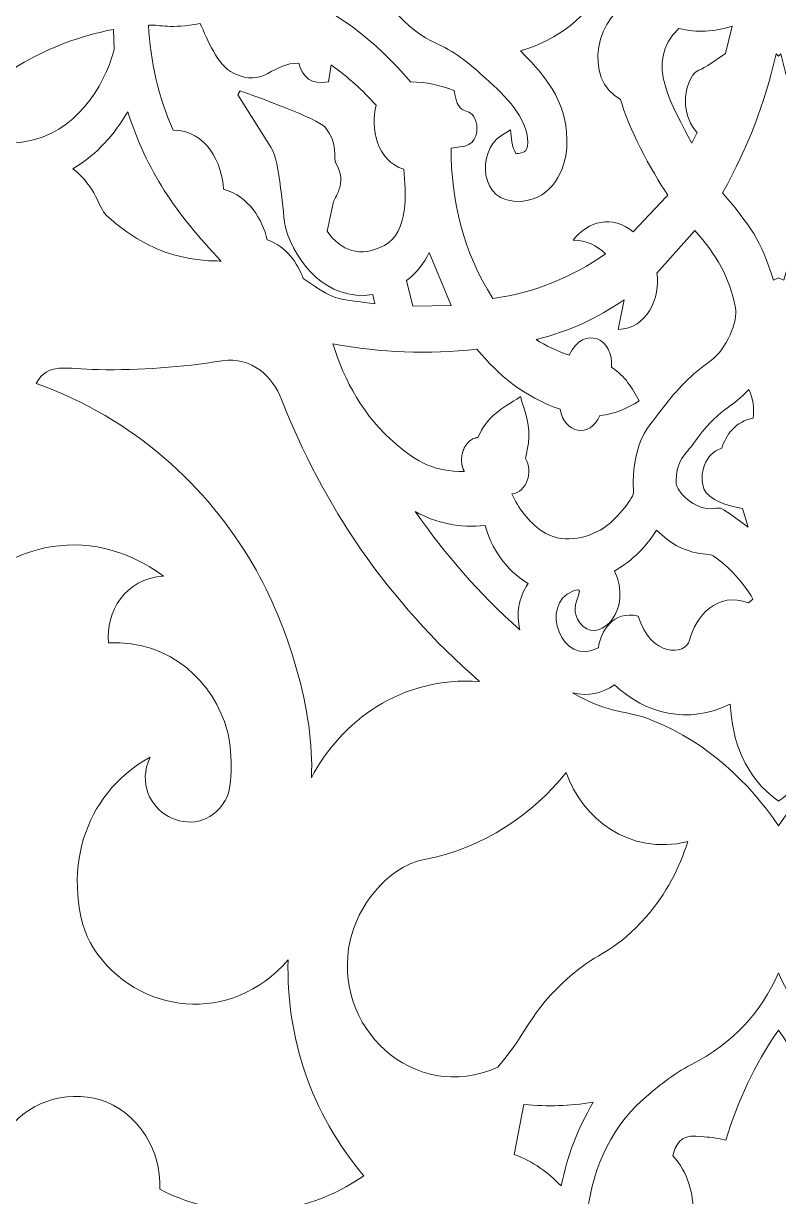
# Model space of a CAD drawing. Header units: millimetres. Extents: x -14.9 to 15.1, y 6.5 to 76.5.
# Drawn here: x -8.74 to 0.1, y 19.29 to 33.02 of the extents above; entities that cross this region are included whole.
import ezdxf

# ---------------------------------------------------------------- set-up
doc = ezdxf.new("R2010")
doc.units = ezdxf.units.MM
doc.header["$MEASUREMENT"] = 0
doc.layers.add('Layer 1', color=7, linetype='Continuous')

msp = doc.modelspace()

# ---------------------------------------------------------------- linework, layer by layer
at = {"layer": 'Layer 1', "color": 250, "lineweight": 9}
for points, knots in [([(-14.9024, 6.4618), (-14.9024, 6.4618), (15.0977, 6.4618), (15.0977, 6.4618), (15.0977, 6.4618), (15.0977, 6.4618), (15.0977, 76.4618), (15.0977, 76.4618), (15.0977, 76.4618), (15.0977, 76.4618), (-14.9024, 76.4618), (-14.9024, 76.4618), (-14.9024, 76.4618), (-14.9024, 76.4618), (-14.9024, 6.4618), (-14.9024, 6.4618)], [0, 0, 0, 0, 0.2, 0.2, 0.2, 0.2, 0.4, 0.4, 0.4, 0.4, 0.6, 0.6, 0.6, 0.6, 1, 1, 1, 1]), ([(-1.218, 30.9861), (-1.218, 30.9861), (-1.2191, 30.9835), (-1.2191, 30.9835), (-1.2191, 30.9835), (-1.2191, 30.9835), (-1.1976, 31.0054), (-1.1976, 31.0054), (-1.1976, 31.0054), (-1.3947, 31.2963), (-1.673, 31.8141), (-1.7513, 32.1278), (-1.7513, 32.1278), (-2.1928, 32.3531), (-2.0519, 33.1511), (-1.5674, 33.2869), (-1.5674, 33.2869), (-1.5674, 33.2869), (-1.4865, 33.3692), (-1.4865, 33.3692), (-1.4865, 33.3692), (-1.6471, 33.6169), (-1.5918, 34.0939), (-1.288, 33.9643), (-1.288, 33.9643), (-1.156, 33.9079), (-0.8034, 33.8509), (-0.6534, 33.8483), (-0.6534, 33.8483), (-0.5355, 33.8462), (-0.4448, 33.7955), (-0.368, 33.7272), (-0.368, 33.7272), (-0.368, 33.7272), (-0.3418, 33.7484), (-0.3418, 33.7484), (-0.3418, 33.7484), (-0.3418, 33.7484), (-0.3562, 33.8464), (-0.3562, 33.8464), (-0.3562, 33.8464), (-0.528, 33.932), (-0.6531, 34.1078), (-0.7036, 34.2629), (-0.7036, 34.2629), (-0.9116, 34.2874), (-1.0711, 34.4705), (-1.1709, 34.5964), (-1.1709, 34.5964), (-1.0588, 34.7729), (-0.9595, 34.9148), (-0.7423, 35.0228), (-0.7423, 35.0228), (-0.7423, 35.0228), (-0.9753, 35.4015), (-0.9753, 35.4015), (-0.9753, 35.4015), (-1.2151, 35.2839), (-1.459, 35.2231), (-1.7381, 35.2226), (-1.7381, 35.2226), (-1.7381, 35.2226), (-1.8279, 34.6325), (-1.8279, 34.6325), (-1.8279, 34.6325), (-1.8471, 34.5384), (-1.636, 33.8818), (-1.9248, 33.4486), (-1.9248, 33.4486), (-2.1495, 33.112), (-2.4711, 32.8233), (-2.9217, 32.6953), (-2.9217, 32.6953), (-2.5824, 32.3512), (-2.3566, 32.0481), (-2.3816, 31.5725), (-2.3816, 31.5725), (-2.395, 31.3144), (-2.5451, 30.9595), (-2.9166, 30.9345), (-2.9166, 30.9345), (-3.4258, 30.9001), (-3.4209, 31.5275), (-3.159, 31.6974), (-3.159, 31.6974), (-3.159, 31.6974), (-3.0405, 31.7728), (-3.0405, 31.7728), (-3.0405, 31.7728), (-3.0282, 31.6788), (-3.0267, 31.5824), (-2.9791, 31.495), (-2.9791, 31.495), (-2.904, 31.4975), (-2.8365, 31.5041), (-2.838, 31.6201), (-2.838, 31.6201), (-2.8423, 31.9225), (-3.0956, 32.1582), (-3.3288, 32.372), (-3.3288, 32.372), (-3.4915, 32.5209), (-3.6734, 32.6776), (-3.8891, 32.7726), (-3.8891, 32.7726), (-4.6941, 33.1276), (-4.9457, 34.2158), (-4.8438, 34.9318), (-4.8438, 34.9318), (-4.8438, 34.9318), (-4.7213, 35.4161), (-4.7213, 35.4161), (-4.7213, 35.4161), (-4.7213, 35.4161), (-4.785, 35.4385), (-4.785, 35.4385), (-4.785, 35.4385), (-4.8507, 34.7237), (-5.1379, 33.9581), (-5.7575, 33.4333), (-5.7575, 33.4333), (-5.1035, 33.2016), (-4.6163, 32.8087), (-4.2124, 32.3328), (-4.2124, 32.3328), (-4.0067, 32.3291), (-3.8837, 32.2968), (-3.698, 32.2312), (-3.698, 32.2312), (-3.659, 31.8688), (-3.4763, 32.0938), (-3.4358, 31.8266), (-3.4358, 31.8266), (-3.4203, 31.7238), (-3.4619, 31.5767), (-3.6306, 31.5713), (-3.6306, 31.5713), (-3.6306, 31.5713), (-3.7362, 31.5579), (-3.7362, 31.5579), (-3.7362, 31.5579), (-3.7348, 30.943), (-3.5951, 30.3457), (-3.2471, 29.798), (-3.2471, 29.798), (-2.7364, 29.8701), (-2.3222, 30.0488), (-1.9274, 30.3207), (-1.9274, 30.3207), (-2.033, 30.4186), (-2.146, 30.4772), (-2.3084, 30.4791), (-2.3084, 30.4791), (-2.1317, 30.7068), (-1.8517, 30.7763), (-1.6033, 30.5791), (-1.6033, 30.5791), (-1.6033, 30.5791), (-1.218, 30.9861), (-1.218, 30.9861)], [0, 0, 0, 0, 0.0243902, 0.0243902, 0.0243902, 0.0243902, 0.0487805, 0.0487805, 0.0487805, 0.0487805, 0.0731707, 0.0731707, 0.0731707, 0.0731707, 0.097561, 0.097561, 0.097561, 0.097561, 0.1219512, 0.1219512, 0.1219512, 0.1219512, 0.1463415, 0.1463415, 0.1463415, 0.1463415, 0.1707317, 0.1707317, 0.1707317, 0.1707317, 0.195122, 0.195122, 0.195122, 0.195122, 0.2195122, 0.2195122, 0.2195122, 0.2195122, 0.2439024, 0.2439024, 0.2439024, 0.2439024, 0.2682927, 0.2682927, 0.2682927, 0.2682927, 0.2926829, 0.2926829, 0.2926829, 0.2926829, 0.3170732, 0.3170732, 0.3170732, 0.3170732, 0.3414634, 0.3414634, 0.3414634, 0.3414634, 0.3658537, 0.3658537, 0.3658537, 0.3658537, 0.3902439, 0.3902439, 0.3902439, 0.3902439, 0.4146341, 0.4146341, 0.4146341, 0.4146341, 0.4390244, 0.4390244, 0.4390244, 0.4390244, 0.4634146, 0.4634146, 0.4634146, 0.4634146, 0.4878049, 0.4878049, 0.4878049, 0.4878049, 0.5121951, 0.5121951, 0.5121951, 0.5121951, 0.5365854, 0.5365854, 0.5365854, 0.5365854, 0.5609756, 0.5609756, 0.5609756, 0.5609756, 0.5853659, 0.5853659, 0.5853659, 0.5853659, 0.6097561, 0.6097561, 0.6097561, 0.6097561, 0.6341463, 0.6341463, 0.6341463, 0.6341463, 0.6585366, 0.6585366, 0.6585366, 0.6585366, 0.6829268, 0.6829268, 0.6829268, 0.6829268, 0.7073171, 0.7073171, 0.7073171, 0.7073171, 0.7317073, 0.7317073, 0.7317073, 0.7317073, 0.7560976, 0.7560976, 0.7560976, 0.7560976, 0.7804878, 0.7804878, 0.7804878, 0.7804878, 0.804878, 0.804878, 0.804878, 0.804878, 0.8292683, 0.8292683, 0.8292683, 0.8292683, 0.8536585, 0.8536585, 0.8536585, 0.8536585, 0.8780488, 0.8780488, 0.8780488, 0.8780488, 0.902439, 0.902439, 0.902439, 0.902439, 0.9268293, 0.9268293, 0.9268293, 0.9268293, 0.9512195, 0.9512195, 0.9512195, 0.9512195, 1, 1, 1, 1]), ([(-9.5693, 31.9133), (-9.3171, 31.7087), (-9.0994, 31.5701), (-8.7156, 31.6345), (-8.7156, 31.6345), (-8.1358, 31.7316), (-7.799, 32.2664), (-7.6808, 32.7057), (-7.6808, 32.7057), (-7.6808, 32.7057), (-7.6894, 32.9468), (-7.6894, 32.9468), (-7.6894, 32.9468), (-8.4697, 32.7934), (-9.0661, 32.4163), (-9.5693, 31.9133)], [0, 0, 0, 0, 0.2, 0.2, 0.2, 0.2, 0.4, 0.4, 0.4, 0.4, 0.6, 0.6, 0.6, 0.6, 1, 1, 1, 1]), ([(-5.4666, 30.0311), (-5.071, 29.7619), (-5.1456, 29.8112), (-4.6298, 29.7353), (-4.6298, 29.7353), (-4.6298, 29.7353), (-4.6508, 29.8428), (-4.6508, 29.8428), (-4.6508, 29.8428), (-5.2001, 29.7638), (-5.551, 30.2246), (-5.6718, 30.6132), (-5.6718, 30.6132), (-5.7076, 30.781), (-5.7349, 31.4063), (-5.8465, 31.5685), (-5.8465, 31.5685), (-5.8465, 31.5685), (-6.2338, 32.1822), (-6.2338, 32.1822), (-6.2338, 32.1822), (-6.2338, 32.1822), (-6.2059, 32.2272), (-6.2059, 32.2272), (-6.2059, 32.2272), (-6.0275, 32.1631), (-5.2994, 31.9048), (-5.2102, 31.8016), (-5.2102, 31.8016), (-5.0556, 31.6232), (-5.1129, 31.4226), (-5.0862, 31.3811), (-5.0862, 31.3811), (-4.9351, 31.1461), (-5.1167, 30.9705), (-5.1158, 30.9142), (-5.1158, 30.9142), (-5.1158, 30.9142), (-5.1867, 30.584), (-5.1867, 30.584), (-5.1867, 30.584), (-5.0251, 30.3577), (-4.7976, 30.2677), (-4.5162, 30.419), (-4.5162, 30.419), (-4.2256, 30.5755), (-4.2675, 31.0408), (-4.2896, 31.3097), (-4.2896, 31.3097), (-4.6095, 31.4136), (-4.684, 31.7957), (-4.6115, 32.0587), (-4.6115, 32.0587), (-4.7822, 32.2447), (-4.9253, 32.3753), (-5.1379, 32.531), (-5.1379, 32.531), (-5.1379, 32.531), (-5.1717, 32.3328), (-5.1717, 32.3328), (-5.1717, 32.3328), (-5.378, 32.2987), (-5.4675, 32.3819), (-5.5186, 32.5497), (-5.5186, 32.5497), (-5.8212, 32.5657), (-5.9265, 32.2572), (-6.282, 32.4332), (-6.282, 32.4332), (-6.4805, 32.5315), (-6.584, 32.8252), (-6.6738, 33.0156), (-6.6738, 33.0156), (-7.033, 32.9494), (-7.1262, 33.0024), (-7.2789, 32.9954), (-7.2789, 32.9954), (-7.2551, 32.5713), (-7.1635, 32.1664), (-6.9905, 31.7665), (-6.9905, 31.7665), (-6.5984, 31.7731), (-6.4148, 31.3693), (-6.3987, 31.0771), (-6.3987, 31.0771), (-6.0989, 30.9932), (-5.9469, 30.7207), (-5.8869, 30.4843), (-5.8869, 30.4843), (-5.6623, 30.4051), (-5.5346, 30.2142), (-5.4666, 30.0311)], [0, 0, 0, 0, 0.0416667, 0.0416667, 0.0416667, 0.0416667, 0.0833333, 0.0833333, 0.0833333, 0.0833333, 0.125, 0.125, 0.125, 0.125, 0.1666667, 0.1666667, 0.1666667, 0.1666667, 0.2083333, 0.2083333, 0.2083333, 0.2083333, 0.25, 0.25, 0.25, 0.25, 0.2916667, 0.2916667, 0.2916667, 0.2916667, 0.3333333, 0.3333333, 0.3333333, 0.3333333, 0.375, 0.375, 0.375, 0.375, 0.4166667, 0.4166667, 0.4166667, 0.4166667, 0.4583333, 0.4583333, 0.4583333, 0.4583333, 0.5, 0.5, 0.5, 0.5, 0.5416667, 0.5416667, 0.5416667, 0.5416667, 0.5833333, 0.5833333, 0.5833333, 0.5833333, 0.625, 0.625, 0.625, 0.625, 0.6666667, 0.6666667, 0.6666667, 0.6666667, 0.7083333, 0.7083333, 0.7083333, 0.7083333, 0.75, 0.75, 0.75, 0.75, 0.7916667, 0.7916667, 0.7916667, 0.7916667, 0.8333333, 0.8333333, 0.8333333, 0.8333333, 0.875, 0.875, 0.875, 0.875, 0.9166667, 0.9166667, 0.9166667, 0.9166667, 1, 1, 1, 1]), ([(-0.9176, 31.6135), (-0.9176, 31.6135), (-0.8565, 31.7396), (-0.8565, 31.7396), (-0.8565, 31.7396), (-1.0172, 31.9157), (-1.0304, 32.1879), (-0.9225, 32.3849), (-0.9225, 32.3849), (-0.8783, 32.4653), (-0.8551, 32.4495), (-0.7288, 32.5242), (-0.7288, 32.5242), (-0.7288, 32.5242), (-0.522, 32.6649), (-0.522, 32.6649), (-0.522, 32.6649), (-0.522, 32.6649), (-0.4466, 32.9852), (-0.4466, 32.9852), (-0.4466, 32.9852), (-0.6591, 32.9157), (-0.8505, 32.9049), (-1.0711, 32.9572), (-1.0711, 32.9572), (-1.4925, 32.5596), (-1.1285, 32.0333), (-0.9176, 31.6135)], [0, 0, 0, 0, 0.125, 0.125, 0.125, 0.125, 0.25, 0.25, 0.25, 0.25, 0.375, 0.375, 0.375, 0.375, 0.5, 0.5, 0.5, 0.5, 0.625, 0.625, 0.625, 0.625, 0.75, 0.75, 0.75, 0.75, 1, 1, 1, 1]), ([(0.0977, 30.0389), (0.0977, 30.0389), (0.1585, 30.0108), (0.1585, 30.0108), (0.1585, 30.0108), (0.2988, 30.4798), (0.4344, 30.658), (0.7529, 31.0328), (0.7529, 31.0328), (0.4471, 31.584), (0.2663, 32.0707), (0.124, 32.6597), (0.124, 32.6597), (0.124, 32.6597), (0.0977, 32.6322), (0.0977, 32.6322), (0.0977, 32.6322), (0.0977, 32.6322), (0.0713, 32.6597), (0.0713, 32.6597), (0.0713, 32.6597), (-0.071, 32.0707), (-0.2518, 31.584), (-0.5576, 31.0328), (-0.5576, 31.0328), (-0.2391, 30.658), (-0.1034, 30.4798), (0.0368, 30.0108), (0.0368, 30.0108), (0.0368, 30.0108), (0.0977, 30.0389), (0.0977, 30.0389)], [0, 0, 0, 0, 0.1111111, 0.1111111, 0.1111111, 0.1111111, 0.2222222, 0.2222222, 0.2222222, 0.2222222, 0.3333333, 0.3333333, 0.3333333, 0.3333333, 0.4444444, 0.4444444, 0.4444444, 0.4444444, 0.5555556, 0.5555556, 0.5555556, 0.5555556, 0.6666667, 0.6666667, 0.6666667, 0.6666667, 0.7777778, 0.7777778, 0.7777778, 0.7777778, 1, 1, 1, 1]), ([(-6.4254, 30.2321), (-6.9705, 30.8077), (-7.2946, 31.2873), (-7.521, 31.9831), (-7.521, 31.9831), (-7.6816, 31.7141), (-7.8667, 31.4961), (-8.1619, 31.3154), (-8.1619, 31.3154), (-7.8908, 31.1046), (-7.8558, 30.8515), (-7.7737, 30.7747), (-7.7737, 30.7747), (-7.1242, 30.1673), (-6.4988, 30.2536), (-6.4254, 30.2321)], [0, 0, 0, 0, 0.2, 0.2, 0.2, 0.2, 0.4, 0.4, 0.4, 0.4, 0.6, 0.6, 0.6, 0.6, 1, 1, 1, 1]), ([(-3.4513, 28.1656), (-3.4513, 28.1656), (-3.451, 28.1656), (-3.451, 28.1656), (-3.451, 28.1656), (-3.451, 28.1656), (-3.4513, 28.1656), (-3.4513, 28.1656), (-3.4513, 28.1656), (-3.4513, 28.1656), (-3.4513, 28.1656), (-3.4513, 28.1656), (-3.4513, 28.1656), (-3.4513, 28.1656), (-3.4519, 28.1654), (-3.4519, 28.1654), (-3.4519, 28.1654), (-3.4714, 28.1595), (-3.4895, 28.1505), (-3.5061, 28.1387), (-3.5061, 28.1387), (-3.5061, 28.1387), (-3.5061, 28.1387), (-3.5061, 28.1387), (-3.5061, 28.1387), (-3.5061, 28.1387), (-3.5113, 28.135), (-3.5113, 28.135), (-3.5113, 28.135), (-3.5113, 28.135), (-3.5119, 28.1347), (-3.5119, 28.1347), (-3.5119, 28.1347), (-3.5119, 28.1347), (-3.5167, 28.1307), (-3.5167, 28.1307), (-3.5167, 28.1307), (-3.5167, 28.1307), (-3.517, 28.1307), (-3.517, 28.1307), (-3.517, 28.1307), (-3.5357, 28.1154), (-3.5523, 28.0965), (-3.5661, 28.0753), (-3.5661, 28.0753), (-3.5661, 28.0753), (-3.5669, 28.0739), (-3.5669, 28.0739), (-3.5669, 28.0739), (-3.5669, 28.0739), (-3.5681, 28.0723), (-3.5681, 28.0723), (-3.5681, 28.0723), (-3.5681, 28.0723), (-3.5707, 28.0678), (-3.5707, 28.0678), (-3.5707, 28.0678), (-3.5707, 28.0678), (-3.5707, 28.0678), (-3.5707, 28.0678), (-3.5707, 28.0678), (-3.5707, 28.0678), (-3.5738, 28.0621), (-3.5738, 28.0621), (-3.5738, 28.0621), (-3.5738, 28.0621), (-3.5744, 28.0612), (-3.5744, 28.0612), (-3.5744, 28.0612), (-3.5744, 28.0612), (-3.577, 28.0565), (-3.577, 28.0565), (-3.577, 28.0565), (-3.577, 28.0565), (-3.5781, 28.0548), (-3.5781, 28.0548), (-3.5781, 28.0548), (-3.5801, 28.0508), (-3.5821, 28.0468), (-3.5839, 28.0428), (-3.5839, 28.0428), (-3.5839, 28.0428), (-3.5841, 28.0421), (-3.5841, 28.0421), (-3.5841, 28.0421), (-3.5841, 28.0421), (-3.5867, 28.0367), (-3.5867, 28.0367), (-3.5867, 28.0367), (-3.5867, 28.0367), (-3.5876, 28.0345), (-3.5876, 28.0345), (-3.5876, 28.0345), (-3.5876, 28.0345), (-3.5896, 28.0298), (-3.5896, 28.0298), (-3.5896, 28.0298), (-3.5896, 28.0298), (-3.5902, 28.0287), (-3.5902, 28.0287), (-3.5902, 28.0287), (-3.5902, 28.0287), (-3.5925, 28.0225), (-3.5925, 28.0225), (-3.5925, 28.0225), (-3.5925, 28.0225), (-3.5948, 28.0169), (-3.5948, 28.0169), (-3.5948, 28.0169), (-3.5948, 28.0169), (-3.5951, 28.0157), (-3.5951, 28.0157), (-3.5951, 28.0157), (-3.5951, 28.0157), (-3.5973, 28.0093), (-3.5973, 28.0093), (-3.5973, 28.0093), (-3.5973, 28.0093), (-3.5976, 28.0089), (-3.5976, 28.0089), (-3.5976, 28.0089), (-3.5976, 28.0089), (-3.5996, 28.0018), (-3.5996, 28.0018), (-3.5996, 28.0018), (-3.5996, 28.0018), (-3.5996, 28.0018), (-3.5996, 28.0018), (-3.5996, 28.0018), (-3.5996, 28.0018), (-3.6019, 27.9947), (-3.6019, 27.9947), (-3.6019, 27.9947), (-3.6019, 27.9947), (-3.6019, 27.9942), (-3.6019, 27.9942), (-3.6019, 27.9942), (-3.6019, 27.9942), (-3.6037, 27.9874), (-3.6037, 27.9874), (-3.6037, 27.9874), (-3.6037, 27.9874), (-3.6039, 27.9867), (-3.6039, 27.9867), (-3.6039, 27.9867), (-3.6039, 27.9867), (-3.6054, 27.9803), (-3.6054, 27.9803), (-3.6054, 27.9803), (-3.6054, 27.9803), (-3.6057, 27.9789), (-3.6057, 27.9789), (-3.6057, 27.9789), (-3.6057, 27.9789), (-3.6071, 27.973), (-3.6071, 27.973), (-3.6071, 27.973), (-3.6071, 27.973), (-3.6074, 27.9711), (-3.6074, 27.9711), (-3.6074, 27.9711), (-3.6074, 27.9711), (-3.6085, 27.9657), (-3.6085, 27.9657), (-3.6085, 27.9657), (-3.6085, 27.9657), (-3.6085, 27.965), (-3.6085, 27.965), (-3.6085, 27.965), (-3.6085, 27.965), (-3.6094, 27.9605), (-3.6094, 27.9605), (-3.6094, 27.9605), (-3.6094, 27.9605), (-3.6097, 27.9584), (-3.6097, 27.9584), (-3.6097, 27.9584), (-3.6097, 27.9584), (-3.61, 27.9554), (-3.61, 27.9554), (-3.61, 27.9554), (-3.61, 27.9554), (-3.6103, 27.9539), (-3.6103, 27.9539), (-3.6103, 27.9539), (-3.6103, 27.9539), (-3.6108, 27.9488), (-3.6108, 27.9488), (-3.6108, 27.9488), (-3.6108, 27.9488), (-3.6111, 27.9473), (-3.6111, 27.9473), (-3.6111, 27.9473), (-3.6111, 27.9473), (-3.6117, 27.9433), (-3.6117, 27.9433), (-3.6117, 27.9433), (-3.6117, 27.9433), (-3.6117, 27.9417), (-3.6117, 27.9417), (-3.6117, 27.9417), (-3.6123, 27.9374), (-3.6126, 27.933), (-3.6128, 27.9287), (-3.6128, 27.9287), (-3.6128, 27.9287), (-3.6128, 27.9283), (-3.6128, 27.9283), (-3.6128, 27.9283), (-3.6128, 27.9283), (-3.6131, 27.9217), (-3.6131, 27.9217), (-3.6131, 27.9217), (-3.6131, 27.9217), (-3.6131, 27.9209), (-3.6131, 27.9209), (-3.6131, 27.9209), (-3.6131, 27.9209), (-3.6134, 27.9153), (-3.6134, 27.9153), (-3.6134, 27.9153), (-3.6134, 27.9153), (-3.6134, 27.9134), (-3.6134, 27.9134), (-3.6134, 27.9134), (-3.6134, 27.9134), (-3.6134, 27.9113), (-3.6134, 27.9113), (-3.6134, 27.9113), (-3.6134, 27.9113), (-3.6134, 27.9059), (-3.6134, 27.9059), (-3.6134, 27.9059), (-3.6134, 27.9059), (-3.6134, 27.9059), (-3.6134, 27.9059), (-3.6134, 27.9059), (-3.6134, 27.9059), (-3.6131, 27.8993), (-3.6131, 27.8993), (-3.6131, 27.8993), (-3.6131, 27.8993), (-3.6131, 27.8983), (-3.6131, 27.8983), (-3.6131, 27.8983), (-3.6131, 27.8983), (-3.6128, 27.891), (-3.6128, 27.891), (-3.6128, 27.891), (-3.6128, 27.891), (-3.6128, 27.8908), (-3.6128, 27.8908), (-3.6128, 27.8908), (-3.6128, 27.8908), (-3.6123, 27.8832), (-3.6123, 27.8832), (-3.6123, 27.8832), (-3.6123, 27.8832), (-3.6123, 27.883), (-3.6123, 27.883), (-3.6123, 27.883), (-3.6123, 27.883), (-3.6117, 27.8757), (-3.6117, 27.8757), (-3.6117, 27.8757), (-3.6117, 27.8757), (-3.6114, 27.875), (-3.6114, 27.875), (-3.6114, 27.875), (-3.6114, 27.875), (-3.6105, 27.8682), (-3.6105, 27.8682), (-3.6105, 27.8682), (-3.6105, 27.8682), (-3.6105, 27.867), (-3.6105, 27.867), (-3.6105, 27.867), (-3.6105, 27.867), (-3.6094, 27.8606), (-3.6094, 27.8606), (-3.6094, 27.8606), (-3.6094, 27.8606), (-3.6091, 27.859), (-3.6091, 27.859), (-3.6091, 27.859), (-3.6091, 27.859), (-3.6082, 27.8533), (-3.6082, 27.8533), (-3.6082, 27.8533), (-3.6082, 27.8533), (-3.6077, 27.8509), (-3.6077, 27.8509), (-3.6077, 27.8509), (-3.6077, 27.8509), (-3.6068, 27.8458), (-3.6068, 27.8458), (-3.6068, 27.8458), (-3.6068, 27.8458), (-3.6065, 27.8451), (-3.6065, 27.8451), (-3.6065, 27.8451), (-3.6065, 27.8451), (-3.6054, 27.8403), (-3.6054, 27.8403), (-3.6054, 27.8403), (-3.6054, 27.8403), (-3.6045, 27.837), (-3.6045, 27.837), (-3.6045, 27.837), (-3.6045, 27.837), (-3.6037, 27.833), (-3.6037, 27.833), (-3.6037, 27.833), (-3.6037, 27.833), (-3.6022, 27.8281), (-3.6022, 27.8281), (-3.6022, 27.8281), (-3.6022, 27.8281), (-3.6019, 27.8267), (-3.6019, 27.8267), (-3.6019, 27.8267), (-3.6019, 27.8267), (-3.5999, 27.8203), (-3.5999, 27.8203), (-3.5999, 27.8203), (-3.5999, 27.8203), (-3.5994, 27.8187), (-3.5994, 27.8187), (-3.5994, 27.8187), (-3.5994, 27.8187), (-3.5976, 27.8135), (-3.5976, 27.8135), (-3.5976, 27.8135), (-3.5976, 27.8135), (-3.5968, 27.8106), (-3.5968, 27.8106), (-3.5968, 27.8106), (-3.5968, 27.8106), (-3.5948, 27.8052), (-3.5948, 27.8052), (-3.5948, 27.8052), (-3.5948, 27.8052), (-3.5942, 27.804), (-3.5942, 27.804), (-3.5942, 27.804), (-3.5942, 27.804), (-3.5936, 27.8019), (-3.5936, 27.8019), (-3.5936, 27.8019), (-3.5936, 27.8019), (-3.5925, 27.7996), (-3.5925, 27.7996), (-3.5925, 27.7996), (-3.5925, 27.7996), (-3.5907, 27.7953), (-3.5907, 27.7953), (-3.5907, 27.7953), (-3.5907, 27.7953), (-3.5905, 27.7949), (-3.5905, 27.7949), (-3.5905, 27.7949), (-3.5905, 27.7949), (-3.5879, 27.789), (-3.5879, 27.789), (-3.5879, 27.789), (-3.5879, 27.789), (-3.5876, 27.788), (-3.5876, 27.788), (-3.5876, 27.788), (-3.5876, 27.788), (-3.5867, 27.7864), (-3.5867, 27.7864), (-3.5867, 27.7864), (-3.5847, 27.7824), (-3.5827, 27.7781), (-3.5807, 27.7741), (-3.5807, 27.7741), (-3.935, 27.772), (-4.1278, 27.8804), (-4.3802, 28.0942), (-4.3802, 28.0942), (-4.7589, 28.4152), (-4.987, 28.8394), (-5.1192, 29.2682), (-5.1192, 29.2682), (-4.5475, 29.1635), (-4.0139, 29.1397), (-3.4324, 29.2062), (-3.4324, 29.2062), (-3.1768, 28.8939), (-2.887, 28.6523), (-2.4604, 28.5029), (-2.4604, 28.5029), (-2.4108, 28.2167), (-2.1076, 28.1602), (-1.9957, 28.4274), (-1.9957, 28.4274), (-1.7957, 28.4496), (-1.6948, 28.5085), (-1.5321, 28.5993), (-1.5321, 28.5993), (-1.6222, 28.7553), (-1.6879, 28.8809), (-1.8591, 28.9926), (-1.8591, 28.9926), (-1.8201, 29.3174), (-2.1816, 29.5043), (-2.3523, 29.1362), (-2.3523, 29.1362), (-2.4705, 29.1755), (-2.6452, 29.2469), (-2.7381, 29.3195), (-2.7381, 29.3195), (-2.3377, 29.4159), (-2.0293, 29.5656), (-1.7091, 29.7827), (-1.7091, 29.7827), (-1.7091, 29.7827), (-1.7817, 29.4367), (-1.7817, 29.4367), (-1.7817, 29.4367), (-1.4328, 29.4435), (-1.2877, 29.8133), (-1.3261, 30.0938), (-1.3261, 30.0938), (-1.3261, 30.0938), (-0.884, 30.5951), (-0.884, 30.5951), (-0.884, 30.5951), (-0.617, 30.2889), (-0.4864, 30.0702), (-0.4055, 29.6884), (-0.4055, 29.6884), (-0.3748, 29.5439), (-0.5114, 29.1963), (-0.6981, 29.0676), (-0.6981, 29.0676), (-0.9162, 28.917), (-1.1006, 28.7275), (-1.2472, 28.5276), (-1.2472, 28.5276), (-1.4027, 28.316), (-1.4934, 28.2691), (-1.5691, 27.9551), (-1.5691, 27.9551), (-1.6222, 27.735), (-1.5967, 27.5356), (-1.5984, 27.5262), (-1.5984, 27.5262), (-1.6164, 27.4319), (-1.8184, 27.1993), (-1.9521, 27.1123), (-1.9521, 27.1123), (-2.1566, 26.9794), (-2.4527, 26.9268), (-2.6676, 27.0741), (-2.6676, 27.0741), (-2.838, 27.1908), (-2.9453, 27.3442), (-3.0244, 27.5116), (-3.0244, 27.5116), (-2.8483, 27.533), (-2.7714, 27.7656), (-2.8641, 27.9273), (-2.8641, 27.9273), (-2.8641, 27.9273), (-2.8277, 28.1064), (-2.8277, 28.1064), (-2.8277, 28.1064), (-2.8084, 28.3084), (-2.8652, 28.4515), (-2.924, 28.6495), (-2.924, 28.6495), (-3.163, 28.4984), (-3.3087, 28.4201), (-3.4221, 28.1715), (-3.4221, 28.1715), (-3.4221, 28.1715), (-3.4223, 28.1715), (-3.4223, 28.1715), (-3.4223, 28.1715), (-3.4223, 28.1715), (-3.4229, 28.1715), (-3.4229, 28.1715), (-3.4229, 28.1715), (-3.4229, 28.1715), (-3.4272, 28.1708), (-3.4272, 28.1708), (-3.4272, 28.1708), (-3.4272, 28.1708), (-3.4275, 28.1708), (-3.4275, 28.1708), (-3.4275, 28.1708), (-3.4275, 28.1708), (-3.4281, 28.1708), (-3.4281, 28.1708), (-3.4281, 28.1708), (-3.4281, 28.1708), (-3.4284, 28.1705), (-3.4284, 28.1705), (-3.4284, 28.1705), (-3.4284, 28.1705), (-3.4289, 28.1705), (-3.4289, 28.1705), (-3.4289, 28.1705), (-3.4289, 28.1705), (-3.4292, 28.1705), (-3.4292, 28.1705), (-3.4292, 28.1705), (-3.4292, 28.1705), (-3.4295, 28.1705), (-3.4295, 28.1705), (-3.4295, 28.1705), (-3.4295, 28.1705), (-3.4298, 28.1703), (-3.4298, 28.1703), (-3.4298, 28.1703), (-3.4298, 28.1703), (-3.4304, 28.1703), (-3.4304, 28.1703), (-3.4304, 28.1703), (-3.4304, 28.1703), (-3.431, 28.1703), (-3.431, 28.1703), (-3.431, 28.1703), (-3.431, 28.1703), (-3.4344, 28.1696), (-3.4344, 28.1696), (-3.4344, 28.1696), (-3.4344, 28.1696), (-3.435, 28.1694), (-3.435, 28.1694), (-3.435, 28.1694), (-3.435, 28.1694), (-3.4355, 28.1694), (-3.4355, 28.1694), (-3.4355, 28.1694), (-3.4355, 28.1694), (-3.4358, 28.1694), (-3.4358, 28.1694), (-3.4358, 28.1694), (-3.4358, 28.1694), (-3.4364, 28.1691), (-3.4364, 28.1691), (-3.4364, 28.1691), (-3.4364, 28.1691), (-3.4367, 28.1691), (-3.4367, 28.1691), (-3.4367, 28.1691), (-3.4367, 28.1691), (-3.4367, 28.1691), (-3.4367, 28.1691), (-3.4367, 28.1691), (-3.4367, 28.1691), (-3.4373, 28.1691), (-3.4373, 28.1691), (-3.4373, 28.1691), (-3.4373, 28.1691), (-3.4378, 28.1689), (-3.4378, 28.1689), (-3.4378, 28.1689), (-3.4378, 28.1689), (-3.4381, 28.1689), (-3.4381, 28.1689), (-3.4381, 28.1689), (-3.4381, 28.1689), (-3.441, 28.1682), (-3.441, 28.1682), (-3.441, 28.1682), (-3.441, 28.1682), (-3.4413, 28.1682), (-3.4413, 28.1682), (-3.4413, 28.1682), (-3.4413, 28.1682), (-3.4419, 28.1679), (-3.4419, 28.1679), (-3.4419, 28.1679), (-3.4419, 28.1679), (-3.4421, 28.1679), (-3.4421, 28.1679), (-3.4421, 28.1679), (-3.4421, 28.1679), (-3.4427, 28.1677), (-3.4427, 28.1677), (-3.4427, 28.1677), (-3.4427, 28.1677), (-3.443, 28.1677), (-3.443, 28.1677), (-3.443, 28.1677), (-3.443, 28.1677), (-3.4436, 28.1675), (-3.4436, 28.1675), (-3.4436, 28.1675), (-3.4436, 28.1675), (-3.4439, 28.1675), (-3.4439, 28.1675), (-3.4439, 28.1675), (-3.4439, 28.1675), (-3.4442, 28.1675), (-3.4442, 28.1675), (-3.4442, 28.1675), (-3.4442, 28.1675), (-3.4444, 28.1675), (-3.4444, 28.1675), (-3.4444, 28.1675), (-3.4444, 28.1675), (-3.445, 28.1672), (-3.445, 28.1672), (-3.445, 28.1672), (-3.445, 28.1672), (-3.4453, 28.1672), (-3.4453, 28.1672), (-3.4453, 28.1672), (-3.4453, 28.1672), (-3.4459, 28.167), (-3.4459, 28.167), (-3.4459, 28.167), (-3.4459, 28.167), (-3.4462, 28.167), (-3.4462, 28.167), (-3.4462, 28.167), (-3.4462, 28.167), (-3.4467, 28.1668), (-3.4467, 28.1668), (-3.4467, 28.1668), (-3.4467, 28.1668), (-3.4473, 28.1668), (-3.4473, 28.1668), (-3.4473, 28.1668), (-3.4473, 28.1668), (-3.4482, 28.1665), (-3.4482, 28.1665), (-3.4482, 28.1665), (-3.4482, 28.1665), (-3.4485, 28.1663), (-3.4485, 28.1663), (-3.4485, 28.1663), (-3.4485, 28.1663), (-3.449, 28.1661), (-3.449, 28.1661), (-3.449, 28.1661), (-3.449, 28.1661), (-3.4493, 28.1661), (-3.4493, 28.1661), (-3.4493, 28.1661), (-3.4493, 28.1661), (-3.4499, 28.1658), (-3.4499, 28.1658), (-3.4499, 28.1658), (-3.4499, 28.1658), (-3.4502, 28.1658), (-3.4502, 28.1658), (-3.4502, 28.1658), (-3.4502, 28.1658), (-3.4508, 28.1656), (-3.4508, 28.1656), (-3.4508, 28.1656), (-3.4508, 28.1656), (-3.4508, 28.1656), (-3.4508, 28.1656), (-3.4508, 28.1656), (-3.4508, 28.1656), (-3.451, 28.1656), (-3.451, 28.1656), (-3.451, 28.1656), (-3.451, 28.1656), (-3.451, 28.1656), (-3.451, 28.1656), (-3.451, 28.1656), (-3.451, 28.1656), (-3.4508, 28.1656), (-3.4508, 28.1656), (-3.4508, 28.1656), (-3.4508, 28.1656), (-3.4502, 28.1656), (-3.4502, 28.1656), (-3.4502, 28.1656), (-3.4502, 28.1656), (-3.4499, 28.1658), (-3.4499, 28.1658), (-3.4499, 28.1658), (-3.4499, 28.1658), (-3.4496, 28.1658), (-3.4496, 28.1658), (-3.4496, 28.1658), (-3.4496, 28.1658), (-3.4493, 28.1658), (-3.4493, 28.1658), (-3.4493, 28.1658), (-3.4493, 28.1658), (-3.449, 28.1658), (-3.449, 28.1658), (-3.449, 28.1658), (-3.449, 28.1658), (-3.449, 28.1658), (-3.449, 28.1658), (-3.449, 28.1658), (-3.449, 28.1658), (-3.4487, 28.1658), (-3.4487, 28.1658), (-3.4487, 28.1658), (-3.4487, 28.1658), (-3.4487, 28.1661), (-3.4487, 28.1661), (-3.4487, 28.1661), (-3.4487, 28.1661), (-3.4485, 28.1661), (-3.4485, 28.1661)], [0, 0, 0, 0, 0.005618, 0.005618, 0.005618, 0.005618, 0.011236, 0.011236, 0.011236, 0.011236, 0.0168539, 0.0168539, 0.0168539, 0.0168539, 0.0224719, 0.0224719, 0.0224719, 0.0224719, 0.0280899, 0.0280899, 0.0280899, 0.0280899, 0.0337079, 0.0337079, 0.0337079, 0.0337079, 0.0393258, 0.0393258, 0.0393258, 0.0393258, 0.0449438, 0.0449438, 0.0449438, 0.0449438, 0.0505618, 0.0505618, 0.0505618, 0.0505618, 0.0561798, 0.0561798, 0.0561798, 0.0561798, 0.0617978, 0.0617978, 0.0617978, 0.0617978, 0.0674157, 0.0674157, 0.0674157, 0.0674157, 0.0730337, 0.0730337, 0.0730337, 0.0730337, 0.0786517, 0.0786517, 0.0786517, 0.0786517, 0.0842697, 0.0842697, 0.0842697, 0.0842697, 0.0898876, 0.0898876, 0.0898876, 0.0898876, 0.0955056, 0.0955056, 0.0955056, 0.0955056, 0.1011236, 0.1011236, 0.1011236, 0.1011236, 0.1067416, 0.1067416, 0.1067416, 0.1067416, 0.1123596, 0.1123596, 0.1123596, 0.1123596, 0.1179775, 0.1179775, 0.1179775, 0.1179775, 0.1235955, 0.1235955, 0.1235955, 0.1235955, 0.1292135, 0.1292135, 0.1292135, 0.1292135, 0.1348315, 0.1348315, 0.1348315, 0.1348315, 0.1404494, 0.1404494, 0.1404494, 0.1404494, 0.1460674, 0.1460674, 0.1460674, 0.1460674, 0.1516854, 0.1516854, 0.1516854, 0.1516854, 0.1573034, 0.1573034, 0.1573034, 0.1573034, 0.1629213, 0.1629213, 0.1629213, 0.1629213, 0.1685393, 0.1685393, 0.1685393, 0.1685393, 0.1741573, 0.1741573, 0.1741573, 0.1741573, 0.1797753, 0.1797753, 0.1797753, 0.1797753, 0.1853933, 0.1853933, 0.1853933, 0.1853933, 0.1910112, 0.1910112, 0.1910112, 0.1910112, 0.1966292, 0.1966292, 0.1966292, 0.1966292, 0.2022472, 0.2022472, 0.2022472, 0.2022472, 0.2078652, 0.2078652, 0.2078652, 0.2078652, 0.2134831, 0.2134831, 0.2134831, 0.2134831, 0.2191011, 0.2191011, 0.2191011, 0.2191011, 0.2247191, 0.2247191, 0.2247191, 0.2247191, 0.2303371, 0.2303371, 0.2303371, 0.2303371, 0.2359551, 0.2359551, 0.2359551, 0.2359551, 0.241573, 0.241573, 0.241573, 0.241573, 0.247191, 0.247191, 0.247191, 0.247191, 0.252809, 0.252809, 0.252809, 0.252809, 0.258427, 0.258427, 0.258427, 0.258427, 0.2640449, 0.2640449, 0.2640449, 0.2640449, 0.2696629, 0.2696629, 0.2696629, 0.2696629, 0.2752809, 0.2752809, 0.2752809, 0.2752809, 0.2808989, 0.2808989, 0.2808989, 0.2808989, 0.2865169, 0.2865169, 0.2865169, 0.2865169, 0.2921348, 0.2921348, 0.2921348, 0.2921348, 0.2977528, 0.2977528, 0.2977528, 0.2977528, 0.3033708, 0.3033708, 0.3033708, 0.3033708, 0.3089888, 0.3089888, 0.3089888, 0.3089888, 0.3146067, 0.3146067, 0.3146067, 0.3146067, 0.3202247, 0.3202247, 0.3202247, 0.3202247, 0.3258427, 0.3258427, 0.3258427, 0.3258427, 0.3314607, 0.3314607, 0.3314607, 0.3314607, 0.3370787, 0.3370787, 0.3370787, 0.3370787, 0.3426966, 0.3426966, 0.3426966, 0.3426966, 0.3483146, 0.3483146, 0.3483146, 0.3483146, 0.3539326, 0.3539326, 0.3539326, 0.3539326, 0.3595506, 0.3595506, 0.3595506, 0.3595506, 0.3651685, 0.3651685, 0.3651685, 0.3651685, 0.3707865, 0.3707865, 0.3707865, 0.3707865, 0.3764045, 0.3764045, 0.3764045, 0.3764045, 0.3820225, 0.3820225, 0.3820225, 0.3820225, 0.3876404, 0.3876404, 0.3876404, 0.3876404, 0.3932584, 0.3932584, 0.3932584, 0.3932584, 0.3988764, 0.3988764, 0.3988764, 0.3988764, 0.4044944, 0.4044944, 0.4044944, 0.4044944, 0.4101124, 0.4101124, 0.4101124, 0.4101124, 0.4157303, 0.4157303, 0.4157303, 0.4157303, 0.4213483, 0.4213483, 0.4213483, 0.4213483, 0.4269663, 0.4269663, 0.4269663, 0.4269663, 0.4325843, 0.4325843, 0.4325843, 0.4325843, 0.4382022, 0.4382022, 0.4382022, 0.4382022, 0.4438202, 0.4438202, 0.4438202, 0.4438202, 0.4494382, 0.4494382, 0.4494382, 0.4494382, 0.4550562, 0.4550562, 0.4550562, 0.4550562, 0.4606742, 0.4606742, 0.4606742, 0.4606742, 0.4662921, 0.4662921, 0.4662921, 0.4662921, 0.4719101, 0.4719101, 0.4719101, 0.4719101, 0.4775281, 0.4775281, 0.4775281, 0.4775281, 0.4831461, 0.4831461, 0.4831461, 0.4831461, 0.488764, 0.488764, 0.488764, 0.488764, 0.494382, 0.494382, 0.494382, 0.494382, 0.5, 0.5, 0.5, 0.5, 0.505618, 0.505618, 0.505618, 0.505618, 0.511236, 0.511236, 0.511236, 0.511236, 0.5168539, 0.5168539, 0.5168539, 0.5168539, 0.5224719, 0.5224719, 0.5224719, 0.5224719, 0.5280899, 0.5280899, 0.5280899, 0.5280899, 0.5337079, 0.5337079, 0.5337079, 0.5337079, 0.5393258, 0.5393258, 0.5393258, 0.5393258, 0.5449438, 0.5449438, 0.5449438, 0.5449438, 0.5505618, 0.5505618, 0.5505618, 0.5505618, 0.5561798, 0.5561798, 0.5561798, 0.5561798, 0.5617978, 0.5617978, 0.5617978, 0.5617978, 0.5674157, 0.5674157, 0.5674157, 0.5674157, 0.5730337, 0.5730337, 0.5730337, 0.5730337, 0.5786517, 0.5786517, 0.5786517, 0.5786517, 0.5842697, 0.5842697, 0.5842697, 0.5842697, 0.5898876, 0.5898876, 0.5898876, 0.5898876, 0.5955056, 0.5955056, 0.5955056, 0.5955056, 0.6011236, 0.6011236, 0.6011236, 0.6011236, 0.6067416, 0.6067416, 0.6067416, 0.6067416, 0.6123596, 0.6123596, 0.6123596, 0.6123596, 0.6179775, 0.6179775, 0.6179775, 0.6179775, 0.6235955, 0.6235955, 0.6235955, 0.6235955, 0.6292135, 0.6292135, 0.6292135, 0.6292135, 0.6348315, 0.6348315, 0.6348315, 0.6348315, 0.6404494, 0.6404494, 0.6404494, 0.6404494, 0.6460674, 0.6460674, 0.6460674, 0.6460674, 0.6516854, 0.6516854, 0.6516854, 0.6516854, 0.6573034, 0.6573034, 0.6573034, 0.6573034, 0.6629213, 0.6629213, 0.6629213, 0.6629213, 0.6685393, 0.6685393, 0.6685393, 0.6685393, 0.6741573, 0.6741573, 0.6741573, 0.6741573, 0.6797753, 0.6797753, 0.6797753, 0.6797753, 0.6853933, 0.6853933, 0.6853933, 0.6853933, 0.6910112, 0.6910112, 0.6910112, 0.6910112, 0.6966292, 0.6966292, 0.6966292, 0.6966292, 0.7022472, 0.7022472, 0.7022472, 0.7022472, 0.7078652, 0.7078652, 0.7078652, 0.7078652, 0.7134831, 0.7134831, 0.7134831, 0.7134831, 0.7191011, 0.7191011, 0.7191011, 0.7191011, 0.7247191, 0.7247191, 0.7247191, 0.7247191, 0.7303371, 0.7303371, 0.7303371, 0.7303371, 0.7359551, 0.7359551, 0.7359551, 0.7359551, 0.741573, 0.741573, 0.741573, 0.741573, 0.747191, 0.747191, 0.747191, 0.747191, 0.752809, 0.752809, 0.752809, 0.752809, 0.758427, 0.758427, 0.758427, 0.758427, 0.7640449, 0.7640449, 0.7640449, 0.7640449, 0.7696629, 0.7696629, 0.7696629, 0.7696629, 0.7752809, 0.7752809, 0.7752809, 0.7752809, 0.7808989, 0.7808989, 0.7808989, 0.7808989, 0.7865169, 0.7865169, 0.7865169, 0.7865169, 0.7921348, 0.7921348, 0.7921348, 0.7921348, 0.7977528, 0.7977528, 0.7977528, 0.7977528, 0.8033708, 0.8033708, 0.8033708, 0.8033708, 0.8089888, 0.8089888, 0.8089888, 0.8089888, 0.8146067, 0.8146067, 0.8146067, 0.8146067, 0.8202247, 0.8202247, 0.8202247, 0.8202247, 0.8258427, 0.8258427, 0.8258427, 0.8258427, 0.8314607, 0.8314607, 0.8314607, 0.8314607, 0.8370787, 0.8370787, 0.8370787, 0.8370787, 0.8426966, 0.8426966, 0.8426966, 0.8426966, 0.8483146, 0.8483146, 0.8483146, 0.8483146, 0.8539326, 0.8539326, 0.8539326, 0.8539326, 0.8595506, 0.8595506, 0.8595506, 0.8595506, 0.8651685, 0.8651685, 0.8651685, 0.8651685, 0.8707865, 0.8707865, 0.8707865, 0.8707865, 0.8764045, 0.8764045, 0.8764045, 0.8764045, 0.8820225, 0.8820225, 0.8820225, 0.8820225, 0.8876404, 0.8876404, 0.8876404, 0.8876404, 0.8932584, 0.8932584, 0.8932584, 0.8932584, 0.8988764, 0.8988764, 0.8988764, 0.8988764, 0.9044944, 0.9044944, 0.9044944, 0.9044944, 0.9101124, 0.9101124, 0.9101124, 0.9101124, 0.9157303, 0.9157303, 0.9157303, 0.9157303, 0.9213483, 0.9213483, 0.9213483, 0.9213483, 0.9269663, 0.9269663, 0.9269663, 0.9269663, 0.9325843, 0.9325843, 0.9325843, 0.9325843, 0.9382022, 0.9382022, 0.9382022, 0.9382022, 0.9438202, 0.9438202, 0.9438202, 0.9438202, 0.9494382, 0.9494382, 0.9494382, 0.9494382, 0.9550562, 0.9550562, 0.9550562, 0.9550562, 0.9606742, 0.9606742, 0.9606742, 0.9606742, 0.9662921, 0.9662921, 0.9662921, 0.9662921, 0.9719101, 0.9719101, 0.9719101, 0.9719101, 0.9775281, 0.9775281, 0.9775281, 0.9775281, 0.9831461, 0.9831461, 0.9831461, 0.9831461, 0.988764, 0.988764, 0.988764, 0.988764, 1, 1, 1, 1]), ([(-4.1843, 29.7065), (-4.1843, 29.7065), (-3.7348, 29.7162), (-3.7348, 29.7162), (-3.7348, 29.7162), (-3.7348, 29.7162), (-3.9915, 30.3368), (-3.9915, 30.3368), (-3.9915, 30.3368), (-4.0523, 30.2102), (-4.1315, 30.1011), (-4.2557, 30.0096), (-4.2557, 30.0096), (-4.2557, 30.0096), (-4.1843, 29.7065), (-4.1843, 29.7065)], [0, 0, 0, 0, 0.2, 0.2, 0.2, 0.2, 0.4, 0.4, 0.4, 0.4, 0.6, 0.6, 0.6, 0.6, 1, 1, 1, 1]), ([(-5.3714, 24.189), (-5.3287, 24.9564), (-5.6454, 25.9824), (-6.0533, 26.6815), (-6.0533, 26.6815), (-6.5912, 27.6032), (-7.4407, 28.3897), (-8.5916, 28.8043), (-8.5916, 28.8043), (-8.4556, 29.0544), (-8.2537, 28.9719), (-7.8632, 28.9655), (-7.8632, 28.9655), (-7.3775, 28.9577), (-6.8916, 28.9929), (-6.4148, 29.0692), (-6.4148, 29.0692), (-6.0668, 29.1249), (-5.8209, 28.8776), (-5.7191, 28.6158), (-5.7191, 28.6158), (-5.2417, 27.3871), (-4.4821, 26.2567), (-3.402, 25.3161), (-3.402, 25.3161), (-4.326, 25.379), (-5.0243, 24.8518), (-5.3714, 24.189)], [0, 0, 0, 0, 0.125, 0.125, 0.125, 0.125, 0.25, 0.25, 0.25, 0.25, 0.375, 0.375, 0.375, 0.375, 0.5, 0.5, 0.5, 0.5, 0.625, 0.625, 0.625, 0.625, 0.75, 0.75, 0.75, 0.75, 1, 1, 1, 1]), ([(-0.2592, 27.1227), (-0.2592, 27.1227), (-0.3249, 27.3423), (-0.3249, 27.3423), (-0.3249, 27.3423), (-0.4638, 27.3579), (-0.7363, 27.4472), (-0.7768, 27.5693), (-0.7768, 27.5693), (-0.8336, 27.7411), (-0.7742, 27.9815), (-0.5673, 28.0454), (-0.5673, 28.0454), (-0.5166, 28.2045), (-0.4058, 28.3582), (-0.1984, 28.3987), (-0.1984, 28.3987), (-0.1872, 28.521), (-0.2004, 28.6186), (-0.2486, 28.735), (-0.2486, 28.735), (-0.4408, 28.5144), (-0.6112, 28.5156), (-0.8972, 28.101), (-0.8972, 28.101), (-0.9796, 27.9813), (-1.1104, 27.912), (-1.0992, 27.6292), (-1.0992, 27.6292), (-1.0963, 27.5523), (-0.8964, 27.3089), (-0.6531, 27.3404), (-0.6531, 27.3404), (-0.5777, 27.3503), (-0.5969, 27.3572), (-0.4747, 27.2808), (-0.4747, 27.2808), (-0.4747, 27.2808), (-0.2592, 27.1227), (-0.2592, 27.1227)], [0, 0, 0, 0, 0.0909091, 0.0909091, 0.0909091, 0.0909091, 0.1818182, 0.1818182, 0.1818182, 0.1818182, 0.2727273, 0.2727273, 0.2727273, 0.2727273, 0.3636364, 0.3636364, 0.3636364, 0.3636364, 0.4545455, 0.4545455, 0.4545455, 0.4545455, 0.5454545, 0.5454545, 0.5454545, 0.5454545, 0.6363636, 0.6363636, 0.6363636, 0.6363636, 0.7272727, 0.7272727, 0.7272727, 0.7272727, 0.8181818, 0.8181818, 0.8181818, 0.8181818, 1, 1, 1, 1]), ([(-13.9049, 21.8842), (-12.8053, 22.4376), (-11.6047, 22.7584), (-10.3106, 22.7801), (-10.3106, 22.7801), (-9.9058, 22.7869), (-9.4663, 22.4572), (-9.26, 22.1595), (-9.26, 22.1595), (-8.8587, 21.5797), (-8.9508, 20.7972), (-9.5977, 20.4507), (-9.5977, 20.4507), (-10.0581, 20.204), (-10.5762, 20.3331), (-10.9019, 20.6886), (-10.9019, 20.6886), (-10.1072, 20.7729), (-10.1471, 22.0087), (-11.0295, 21.9853), (-11.0295, 21.9853), (-11.7926, 21.9653), (-12.025, 20.8705), (-12.0167, 20.3791), (-12.0167, 20.3791), (-12.0135, 20.1913), (-12.0956, 19.9777), (-12.34, 19.9619), (-12.34, 19.9619), (-12.6234, 19.9433), (-12.6762, 20.2874), (-13.1131, 20.2127), (-13.1131, 20.2127), (-13.5684, 20.1347), (-13.6777, 19.6965), (-13.622, 19.3487), (-13.622, 19.3487), (-13.4895, 18.5188), (-12.4794, 17.9925), (-11.7367, 18.7095), (-11.7367, 18.7095), (-11.1973, 19.2296), (-10.3958, 19.3861), (-9.6628, 19.017), (-9.6628, 19.017), (-9.4264, 18.898), (-9.1321, 19.0439), (-9.1381, 19.4106), (-9.1381, 19.4106), (-9.1553, 20.4934), (-7.7516, 20.8726), (-7.2614, 19.9157), (-7.2614, 19.9157), (-7.1713, 19.7401), (-7.1394, 19.5641), (-7.1455, 19.3748), (-7.1455, 19.3748), (-6.3494, 18.9699), (-5.4692, 19.0449), (-4.7563, 19.5341), (-4.7563, 19.5341), (-5.3869, 20.2761), (-5.6634, 21.1604), (-5.6439, 22.0596), (-5.6439, 22.0596), (-6.3038, 21.2889), (-7.4114, 21.4131), (-7.9229, 22.1977), (-7.9229, 22.1977), (-8.1418, 22.5328), (-8.1561, 23.099), (-8.0371, 23.4794), (-8.0371, 23.4794), (-7.9169, 23.864), (-7.6656, 24.2062), (-7.2599, 24.4304), (-7.2599, 24.4304), (-7.5373, 23.8105), (-6.7005, 23.3724), (-6.3786, 23.9251), (-6.3786, 23.9251), (-6.2785, 24.0971), (-6.3003, 24.5353), (-6.3571, 24.7446), (-6.3571, 24.7446), (-6.5054, 25.2923), (-7.008, 25.8054), (-7.7468, 25.7677), (-7.7468, 25.7677), (-7.7783, 26.1273), (-7.5534, 26.5257), (-7.103, 26.5492), (-7.103, 26.5492), (-7.978, 27.2082), (-9.0816, 26.9303), (-9.6416, 26.0675), (-9.6416, 26.0675), (-10.1264, 25.3203), (-9.9179, 25.0601), (-10.8895, 24.2654), (-10.8895, 24.2654), (-11.7218, 23.5845), (-12.7362, 23.1232), (-13.9049, 22.9835), (-13.9049, 22.9835), (-13.9049, 22.9835), (-13.9049, 21.8842), (-13.9049, 21.8842)], [0, 0, 0, 0, 0.0357143, 0.0357143, 0.0357143, 0.0357143, 0.0714286, 0.0714286, 0.0714286, 0.0714286, 0.1071429, 0.1071429, 0.1071429, 0.1071429, 0.1428571, 0.1428571, 0.1428571, 0.1428571, 0.1785714, 0.1785714, 0.1785714, 0.1785714, 0.2142857, 0.2142857, 0.2142857, 0.2142857, 0.25, 0.25, 0.25, 0.25, 0.2857143, 0.2857143, 0.2857143, 0.2857143, 0.3214286, 0.3214286, 0.3214286, 0.3214286, 0.3571429, 0.3571429, 0.3571429, 0.3571429, 0.3928571, 0.3928571, 0.3928571, 0.3928571, 0.4285714, 0.4285714, 0.4285714, 0.4285714, 0.4642857, 0.4642857, 0.4642857, 0.4642857, 0.5, 0.5, 0.5, 0.5, 0.5357143, 0.5357143, 0.5357143, 0.5357143, 0.5714286, 0.5714286, 0.5714286, 0.5714286, 0.6071429, 0.6071429, 0.6071429, 0.6071429, 0.6428571, 0.6428571, 0.6428571, 0.6428571, 0.6785714, 0.6785714, 0.6785714, 0.6785714, 0.7142857, 0.7142857, 0.7142857, 0.7142857, 0.75, 0.75, 0.75, 0.75, 0.7857143, 0.7857143, 0.7857143, 0.7857143, 0.8214286, 0.8214286, 0.8214286, 0.8214286, 0.8571429, 0.8571429, 0.8571429, 0.8571429, 0.8928571, 0.8928571, 0.8928571, 0.8928571, 0.9285714, 0.9285714, 0.9285714, 0.9285714, 1, 1, 1, 1]), ([(-2.9306, 25.9204), (-2.974, 26.1179), (-2.9493, 26.2827), (-2.8351, 26.4625), (-2.8351, 26.4625), (-3.1005, 26.6275), (-3.2628, 26.8785), (-3.3369, 27.1413), (-3.3369, 27.1413), (-3.6378, 27.1095), (-3.9029, 27.1693), (-4.1548, 27.3046), (-4.1548, 27.3046), (-3.7881, 26.7868), (-3.4226, 26.363), (-2.9306, 25.9204)], [0, 0, 0, 0, 0.2, 0.2, 0.2, 0.2, 0.4, 0.4, 0.4, 0.4, 0.6, 0.6, 0.6, 0.6, 1, 1, 1, 1]), ([(-2.0112, 25.7123), (-2.4458, 25.4717), (-2.7052, 26.2247), (-2.3118, 26.3722), (-2.3118, 26.3722), (-2.0892, 26.4559), (-2.4369, 26.1808), (-2.1885, 25.9605), (-2.1885, 25.9605), (-1.9762, 25.7724), (-1.6076, 26.1698), (-1.8227, 26.6089), (-1.8227, 26.6089), (-1.601, 26.7359), (-1.4561, 26.8955), (-1.3293, 27.0887), (-1.3293, 27.0887), (-1.0091, 26.7592), (-0.7363, 26.8325), (-0.6663, 26.7854), (-0.6663, 26.7854), (-0.4609, 26.6468), (-0.3206, 26.4748), (-0.2024, 26.2815), (-0.2024, 26.2815), (-0.2024, 26.2815), (-0.2549, 26.236), (-0.2549, 26.236), (-0.2549, 26.236), (-0.6164, 26.3795), (-0.8754, 26.0748), (-0.9437, 25.7997), (-0.9437, 25.7997), (-0.989, 25.6178), (-1.3973, 25.5996), (-1.5462, 26.0821), (-1.5462, 26.0821), (-1.8425, 26.149), (-1.9825, 25.9089), (-2.0112, 25.7123)], [0, 0, 0, 0, 0.0909091, 0.0909091, 0.0909091, 0.0909091, 0.1818182, 0.1818182, 0.1818182, 0.1818182, 0.2727273, 0.2727273, 0.2727273, 0.2727273, 0.3636364, 0.3636364, 0.3636364, 0.3636364, 0.4545455, 0.4545455, 0.4545455, 0.4545455, 0.5454545, 0.5454545, 0.5454545, 0.5454545, 0.6363636, 0.6363636, 0.6363636, 0.6363636, 0.7272727, 0.7272727, 0.7272727, 0.7272727, 0.8181818, 0.8181818, 0.8181818, 0.8181818, 1, 1, 1, 1]), ([(0.0977, 23.6297), (0.0977, 23.6297), (0.0977, 23.6297), (0.0977, 23.6297), (0.0977, 23.6297), (0.47, 24.1683), (0.9795, 24.6526), (1.6844, 24.9034), (1.6844, 24.9034), (1.8757, 24.9715), (2.0576, 24.9279), (2.5086, 25.1834), (2.5086, 25.1834), (2.3244, 25.1382), (2.1638, 25.1792), (2.0189, 25.2784), (2.0189, 25.2784), (1.6514, 24.9369), (1.1594, 24.8087), (0.6625, 25.0526), (0.6625, 25.0526), (0.6453, 24.6392), (0.4953, 24.1937), (0.0977, 23.9175), (0.0977, 23.9175), (-0.3, 24.1937), (-0.45, 24.6392), (-0.4672, 25.0526), (-0.4672, 25.0526), (-0.9641, 24.8087), (-1.4561, 24.9369), (-1.8236, 25.2784), (-1.8236, 25.2784), (-1.9684, 25.1792), (-2.1291, 25.1382), (-2.3133, 25.1834), (-2.3133, 25.1834), (-1.8328, 24.9112), (-1.7255, 25.0029), (-1.3697, 24.8579), (-1.3697, 24.8579), (-0.7231, 24.5949), (-0.2526, 24.1369), (0.0977, 23.6295), (0.0977, 23.6295), (0.0977, 23.6295), (0.0977, 23.6297), (0.0977, 23.6297), (0.0977, 23.6297), (0.0977, 23.6297), (0.0977, 23.6297), (0.0977, 23.6297)], [0, 0, 0, 0, 0.0714286, 0.0714286, 0.0714286, 0.0714286, 0.1428571, 0.1428571, 0.1428571, 0.1428571, 0.2142857, 0.2142857, 0.2142857, 0.2142857, 0.2857143, 0.2857143, 0.2857143, 0.2857143, 0.3571429, 0.3571429, 0.3571429, 0.3571429, 0.4285714, 0.4285714, 0.4285714, 0.4285714, 0.5, 0.5, 0.5, 0.5, 0.5714286, 0.5714286, 0.5714286, 0.5714286, 0.6428571, 0.6428571, 0.6428571, 0.6428571, 0.7142857, 0.7142857, 0.7142857, 0.7142857, 0.7857143, 0.7857143, 0.7857143, 0.7857143, 0.8571429, 0.8571429, 0.8571429, 0.8571429, 1, 1, 1, 1]), ([(0.0977, 23.6297), (0.0977, 23.6297), (0.0977, 23.6297), (0.0977, 23.6297), (0.0977, 23.6297), (0.47, 24.1683), (0.9795, 24.6526), (1.6844, 24.9034), (1.6844, 24.9034), (1.8757, 24.9715), (2.0576, 24.9279), (2.5086, 25.1834), (2.5086, 25.1834), (2.3244, 25.1382), (2.1638, 25.1792), (2.0189, 25.2784), (2.0189, 25.2784), (1.6514, 24.9369), (1.1594, 24.8087), (0.6625, 25.0526), (0.6625, 25.0526), (0.6453, 24.6392), (0.4953, 24.1937), (0.0977, 23.9175), (0.0977, 23.9175), (-0.3, 24.1937), (-0.45, 24.6392), (-0.4672, 25.0526), (-0.4672, 25.0526), (-0.9641, 24.8087), (-1.4561, 24.9369), (-1.8236, 25.2784), (-1.8236, 25.2784), (-1.9684, 25.1792), (-2.1291, 25.1382), (-2.3133, 25.1834), (-2.3133, 25.1834), (-1.8328, 24.9112), (-1.7255, 25.0029), (-1.3697, 24.8579), (-1.3697, 24.8579), (-0.7231, 24.5949), (-0.2526, 24.1369), (0.0977, 23.6295), (0.0977, 23.6295), (0.0977, 23.6295), (0.0977, 23.6297), (0.0977, 23.6297)], [0, 0, 0, 0, 0.0769231, 0.0769231, 0.0769231, 0.0769231, 0.1538462, 0.1538462, 0.1538462, 0.1538462, 0.2307692, 0.2307692, 0.2307692, 0.2307692, 0.3076923, 0.3076923, 0.3076923, 0.3076923, 0.3846154, 0.3846154, 0.3846154, 0.3846154, 0.4615385, 0.4615385, 0.4615385, 0.4615385, 0.5384615, 0.5384615, 0.5384615, 0.5384615, 0.6153846, 0.6153846, 0.6153846, 0.6153846, 0.6923077, 0.6923077, 0.6923077, 0.6923077, 0.7692308, 0.7692308, 0.7692308, 0.7692308, 0.8461538, 0.8461538, 0.8461538, 0.8461538, 1, 1, 1, 1]), ([(-3.1877, 20.804), (-2.8102, 21.2453), (-2.8061, 21.5012), (-2.2364, 21.9545), (-2.2364, 21.9545), (-1.9868, 22.1531), (-1.7992, 22.1659), (-1.4498, 22.5665), (-1.4498, 22.5665), (-1.2145, 22.8364), (-1.0676, 23.1228), (-0.9661, 23.4428), (-0.9661, 23.4428), (-1.6575, 23.2786), (-2.2034, 23.7184), (-2.3873, 24.2531), (-2.3873, 24.2531), (-2.7872, 23.7613), (-3.3377, 23.3721), (-4.0506, 23.2335), (-4.0506, 23.2335), (-4.5024, 23.1454), (-4.8332, 22.6658), (-4.9173, 22.2856), (-4.9173, 22.2856), (-5.1396, 21.2813), (-4.1823, 20.3635), (-3.1877, 20.804)], [0, 0, 0, 0, 0.125, 0.125, 0.125, 0.125, 0.25, 0.25, 0.25, 0.25, 0.375, 0.375, 0.375, 0.375, 0.5, 0.5, 0.5, 0.5, 0.625, 0.625, 0.625, 0.625, 0.75, 0.75, 0.75, 0.75, 1, 1, 1, 1]), ([(0.0977, 21.909), (0.0977, 21.909), (0.0977, 21.909), (0.0977, 21.909), (0.0977, 21.909), (-0.1095, 21.4444), (-0.4176, 21.0935), (-0.9302, 20.8309), (-0.9302, 20.8309), (-1.1285, 20.7296), (-1.3227, 20.5705), (-1.4839, 20.4293), (-1.4839, 20.4293), (-1.9033, 20.0619), (-2.1053, 19.5332), (-2.1434, 19.0387), (-2.1434, 19.0387), (-2.1532, 18.9112), (-2.0909, 18.9265), (-2.0663, 18.7599), (-2.0663, 18.7599), (-2.0663, 18.7599), (-2.0473, 18.6953), (-2.0473, 18.6953), (-2.0473, 18.6953), (-2.0473, 18.6953), (-1.6842, 18.627), (-1.6842, 18.627), (-1.6842, 18.627), (-1.6842, 18.627), (-1.6787, 18.6706), (-1.6787, 18.6706), (-1.6787, 18.6706), (-1.3815, 18.7938), (-1.1592, 18.9155), (-0.901, 19.0875), (-0.901, 19.0875), (-0.8975, 19.3282), (-0.9624, 19.5714), (-1.1402, 19.767), (-1.1402, 19.767), (-1.1179, 19.8841), (-1.0418, 20.0171), (-0.8691, 19.9975), (-0.8691, 19.9975), (-0.7045, 19.9789), (-0.7234, 19.997), (-0.5211, 19.949), (-0.5211, 19.949), (-0.3743, 20.4192), (-0.1938, 20.817), (0.0977, 21.2363), (0.0977, 21.2363), (0.3891, 20.817), (0.5696, 20.4192), (0.7165, 19.949), (0.7165, 19.949), (1.0257, 20.0223), (1.279, 20.063), (1.3355, 19.767), (1.3355, 19.767), (1.1577, 19.5714), (1.0928, 19.3282), (1.0963, 19.0875), (1.0963, 19.0875), (1.3545, 18.9155), (1.5768, 18.7938), (1.874, 18.6706), (1.874, 18.6706), (1.874, 18.6706), (1.8795, 18.627), (1.8795, 18.627), (1.8795, 18.627), (1.8795, 18.627), (2.2426, 18.6953), (2.2426, 18.6953), (2.2426, 18.6953), (2.2799, 18.7849), (2.236, 18.7535), (2.3215, 18.9353), (2.3215, 18.9353), (2.3542, 19.0043), (2.3379, 19.0684), (2.3267, 19.1575), (2.3267, 19.1575), (2.2633, 19.6506), (2.0301, 20.1738), (1.5748, 20.5139), (1.5748, 20.5139), (1.3315, 20.6954), (1.4101, 20.6864), (1.0584, 20.8637), (1.0584, 20.8637), (0.6272, 21.0812), (0.2534, 21.5198), (0.0977, 21.909), (0.0977, 21.909), (0.0977, 21.909), (0.0977, 21.909), (0.0977, 21.909)], [0, 0, 0, 0, 0.0384615, 0.0384615, 0.0384615, 0.0384615, 0.0769231, 0.0769231, 0.0769231, 0.0769231, 0.1153846, 0.1153846, 0.1153846, 0.1153846, 0.1538462, 0.1538462, 0.1538462, 0.1538462, 0.1923077, 0.1923077, 0.1923077, 0.1923077, 0.2307692, 0.2307692, 0.2307692, 0.2307692, 0.2692308, 0.2692308, 0.2692308, 0.2692308, 0.3076923, 0.3076923, 0.3076923, 0.3076923, 0.3461538, 0.3461538, 0.3461538, 0.3461538, 0.3846154, 0.3846154, 0.3846154, 0.3846154, 0.4230769, 0.4230769, 0.4230769, 0.4230769, 0.4615385, 0.4615385, 0.4615385, 0.4615385, 0.5, 0.5, 0.5, 0.5, 0.5384615, 0.5384615, 0.5384615, 0.5384615, 0.5769231, 0.5769231, 0.5769231, 0.5769231, 0.6153846, 0.6153846, 0.6153846, 0.6153846, 0.6538462, 0.6538462, 0.6538462, 0.6538462, 0.6923077, 0.6923077, 0.6923077, 0.6923077, 0.7307692, 0.7307692, 0.7307692, 0.7307692, 0.7692308, 0.7692308, 0.7692308, 0.7692308, 0.8076923, 0.8076923, 0.8076923, 0.8076923, 0.8461538, 0.8461538, 0.8461538, 0.8461538, 0.8846154, 0.8846154, 0.8846154, 0.8846154, 0.9230769, 0.9230769, 0.9230769, 0.9230769, 1, 1, 1, 1]), ([(-2.9969, 19.7828), (-2.7642, 19.6939), (-2.607, 19.578), (-2.4484, 19.4139), (-2.4484, 19.4139), (-2.3695, 19.7748), (-2.2648, 20.0628), (-2.072, 20.3939), (-2.072, 20.3939), (-2.3598, 20.3485), (-2.5924, 20.3412), (-2.8836, 20.369), (-2.8836, 20.369), (-2.8836, 20.369), (-2.9969, 19.7828), (-2.9969, 19.7828)], [0, 0, 0, 0, 0.2, 0.2, 0.2, 0.2, 0.4, 0.4, 0.4, 0.4, 0.6, 0.6, 0.6, 0.6, 1, 1, 1, 1])]:
    msp.add_open_spline(points, degree=3, knots=knots, dxfattribs=at)
msp.add_open_spline([(-3.4513, 28.1656), (-3.4513, 28.1656), (-3.451, 28.1656), (-3.451, 28.1656)], degree=3, dxfattribs=at)

doc.saveas('drawing.dxf')
